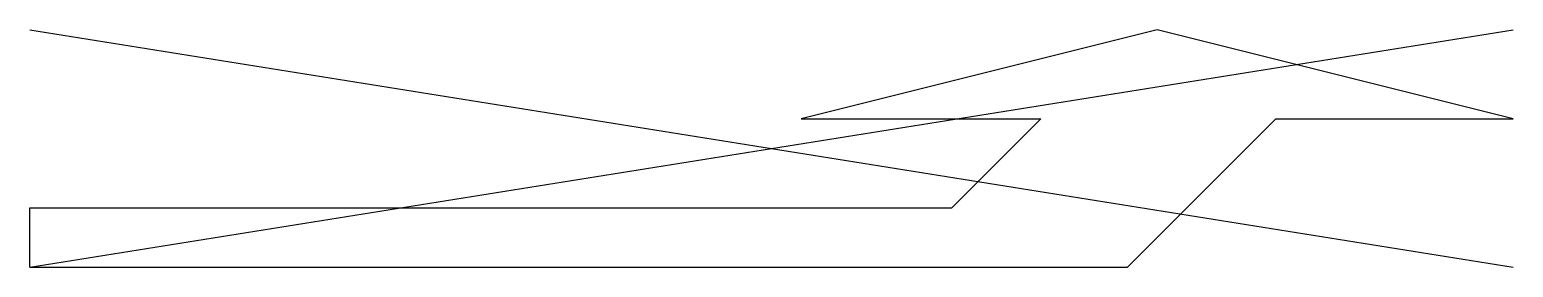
# Model space of a CAD drawing. Header units: metres. Extents: x 0 to 2.5, y -0.05 to 0.35.
import ezdxf

# ---------------------------------------------------------------- set-up
doc = ezdxf.new("R2010")
doc.units = ezdxf.units.M
doc.header["$LTSCALE"] = 0.2

msp = doc.modelspace()

# ---------------------------------------------------------------- linework, layer by layer
for p, q in [((0, 0.35), (2.5, -0.05)), ((0, -0.05), (2.5, 0.35)), ((1.9, 0.35), (1.3, 0.2)), ((2.5, 0.2), (1.9, 0.35)), ((1.3, 0.2), (1.704, 0.2)), ((1.704, 0.2), (1.554, 0.05)), ((2.1, 0.2), (1.85, -0.05)), ((2.1, 0.2), (2.5, 0.2)), ((0, 0.05), (1.554, 0.05)), ((0, -0.05), (0, 0.05)), ((0, -0.05), (1.85, -0.05))]:
    msp.add_line(p, q)

doc.saveas('drawing.dxf')
